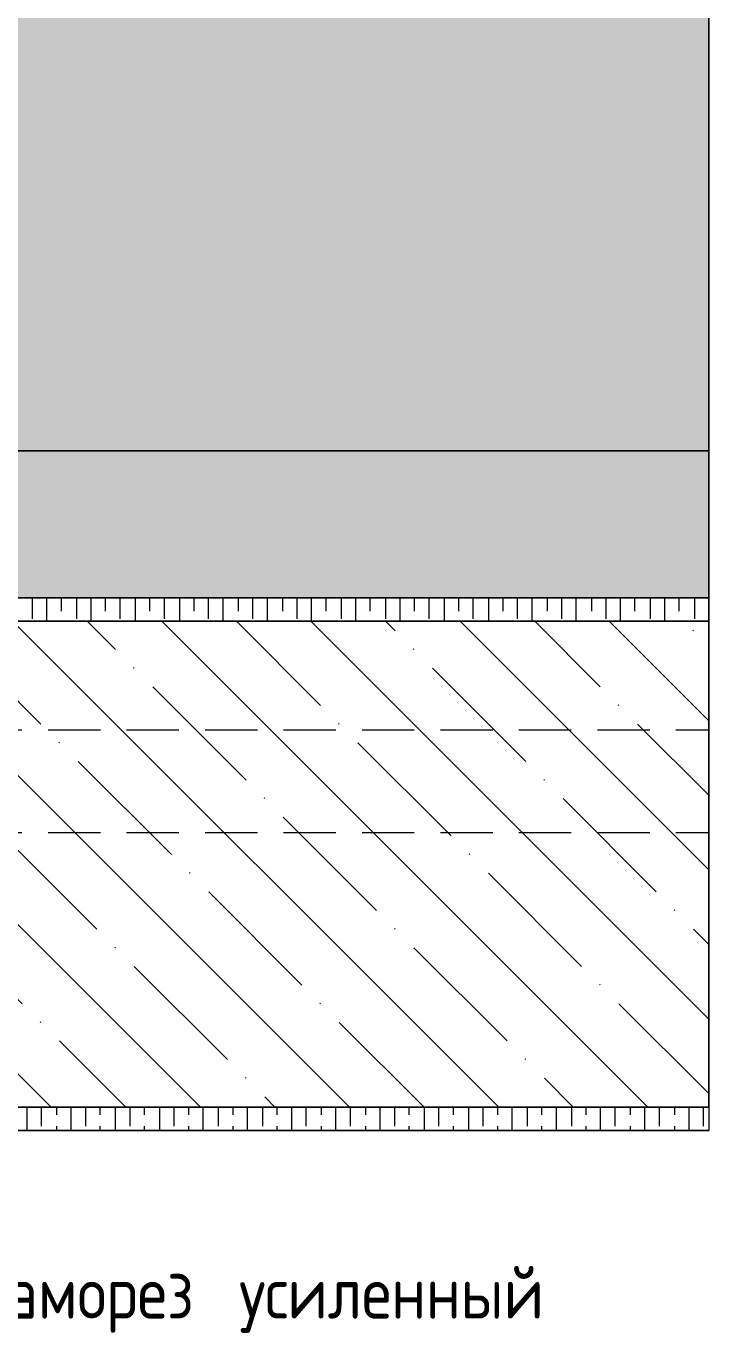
# Model space of a CAD drawing. Header units: millimetres. Extents: x 2518 to 53621, y 2061 to 18648.
# Drawn here: x 51172 to 52477, y 14589 to 17088 of the extents above; entities that cross this region are included whole.
import ezdxf

# ---------------------------------------------------------------- set-up
doc = ezdxf.new("R2010")
doc.units = ezdxf.units.MM
doc.linetypes.add('ADSK_Штрих_ш2 п1', pattern=[150, 100, -50])
for name, color, linetype, lineweight in [('A-DETL', 7, 'Continuous', 9), ('A-DETL-5', 7, 'ADSK_Штрих_ш2 п1', 9), ('A-DETL-6', 7, 'Continuous', 5), ('A-DETL-GENF', 7, 'Continuous', 9), ('G-ANNO-TEXT', 7, 'Continuous', 9)]:
    doc.layers.add(name, color=color, linetype=linetype, lineweight=lineweight)
doc.layers.add('A-DETL-GENF-1', color=7, linetype='Continuous', lineweight=9, true_color=0xd2d2d2)
doc.layers.add('A-DETL-GENF-12', color=7, linetype='Continuous', lineweight=9, true_color=0xeeeeee)
doc.styles.add('GOST Common_10', font='GOST_Common.ttf', dxfattribs={"width": 0.9, "height": 100})

msp = doc.modelspace()

# ---------------------------------------------------------------- hatches: boundary and pattern name
at = {"layer": 'A-DETL-GENF'}
h = msp.add_hatch(dxfattribs=at)
h.set_pattern_fill('FP_11', color=256, style=0, pattern_type=2)
h.set_pattern_definition([(135, (24327.63, 0), (-142.5619, -142.5619), []), (135, (24470.2, 0), (-142.5619, -142.5619), [252.016, -50.403, 1.676, -48.727])])
h.paths.add_polyline_path([(49732.0575, 15020.7321), (52477.3741, 15020.7321), (52477.3741, 15949.9487), (49732.0575, 15949.9487), (49732.0575, 15742.5154), (50464.4241, 15742.5154), (50464.4241, 15545.6654), (49664.3241, 15545.6654), (49664.3241, 15020.7321)])
at = {"layer": 'A-DETL-GENF-1'}
h = msp.add_hatch(dxfattribs=at)
h.set_pattern_fill('FP_9', color=256, style=0, pattern_type=2)
h.set_pattern_definition([(0, (24327.629, 0), (60.96, 15.24), [5.029, -40.691, 5.029, -40.691, -243.84]), (0, (24327.629, 0), (60.96, 15.24), [-91.44, 5.029, -86.411, 5.029, -40.691, -106.68]), (0, (24327.629, 0), (60.96, 15.24), [-228.6, 5.029, -25.451, 5.029, -71.171]), (120, (24350.489, 7.62), (-43.678227, 45.1729086), [5.029, -40.691, 5.029, -40.691, -243.84]), (120, (24350.489, 7.62), (-43.678227, 45.1729086), [-91.44, 5.029, -86.411, 5.029, -40.691, -106.68]), (120, (24350.489, 7.62), (-43.678227, 45.1729086), [-228.6, 5.029, -25.451, 5.029, -71.171]), (240, (24358.109, 38.1), (-17.281773, -60.4129086), [5.029, -40.691, 5.029, -40.691, -243.84]), (240, (24358.109, 38.1), (-17.281773, -60.4129086), [-91.44, 5.029, -86.411, 5.029, -40.691, -106.68]), (240, (24358.109, 38.1), (-17.281773, -60.4129086), [-228.6, 5.029, -25.451, 5.029, -71.171])])
h.paths.add_polyline_path([(52477.3741, 16275.9154), (52477.3741, 17416.7987), (46762.3741, 17416.7987), (46762.3741, 16275.9154), (49732.0575, 16275.9154)])
at = {"layer": 'A-DETL-GENF-12'}
h = msp.add_hatch(color=256, dxfattribs=at)
h.paths.add_polyline_path([(49732.0575, 15545.6654), (50464.4241, 15545.6654), (50464.4241, 15742.5154), (49732.0575, 15742.5154), (49732.0575, 15994.3987), (52477.3741, 15994.3987), (52477.3741, 16275.9154), (46762.3741, 16275.9154), (46762.3741, 15994.3987), (48770.0325, 15994.3987), (48770.0325, 15545.6654), (49664.3241, 15545.6654)])
h.paths.add_polyline_path([(49014.5075, 15628.2154), (49012.3908, 15628.2154), (49012.3908, 15630.3321)])

# ---------------------------------------------------------------- linework, layer by layer
at = {"layer": 'A-DETL'}
for p, q in [((52477.3741, 16275.9154), (52477.3741, 17416.7987)), ((46762.3741, 16275.9154), (52477.3741, 16275.9154)), ((52477.3741, 15994.3987), (52477.3741, 16275.9154)), ((49732.0575, 15994.3987), (52477.3741, 15994.3987)), ((52477.3741, 15949.9487), (49732.0575, 15949.9487)), ((52477.3741, 15020.7321), (52477.3741, 15949.9487)), ((49664.3241, 15020.7321), (52477.3741, 15020.7321))]:
    msp.add_line(p, q, dxfattribs=at)
at = {"layer": 'A-DETL-5'}
for p, q in [((50464.4241, 15742.5154), (52477.3741, 15742.5154)), ((50464.4241, 15545.6654), (52477.3741, 15545.6654))]:
    msp.add_line(p, q, dxfattribs=at)
at = {"layer": 'A-DETL-6'}
for p, q in [((52477.3741, 17681.3821), (52477.3741, 15020.7321)), ((52477.3741, 16993.4654), (52477.3741, 17668.6821)), ((52477.3741, 16978.6487), (52477.3741, 16993.4654)), ((52477.3741, 16993.4654), (52477.3741, 16978.6487)), ((52477.3741, 16963.8321), (52477.3741, 16978.6487)), ((52477.3741, 16978.6487), (52477.3741, 16963.8321)), ((52477.3741, 16290.7321), (52477.3741, 16963.8321)), ((52477.3741, 16290.7321), (52477.3741, 16275.9154)), ((52477.3741, 16290.7321), (52477.3741, 16275.9154)), ((52477.3741, 16275.9154), (46762.3741, 16275.9154)), ((52477.3741, 16275.9154), (46762.3741, 16275.9154)), ((52477.3741, 16275.9154), (46762.3741, 16275.9154)), ((46762.3741, 16275.9154), (52477.3741, 16275.9154)), ((51706.9075, 16275.9154), (51719.6075, 16275.9154)), ((52477.3741, 15994.3987), (52477.3741, 16275.9154)), ((52477.3741, 15994.3987), (49732.0575, 15994.3987)), ((49732.0575, 15994.3987), (52477.3741, 15994.3987)), ((51184.0908, 15994.3987), (51184.0908, 15954.1821)), ((51211.6075, 15994.3987), (51211.6075, 15949.9487)), ((51239.1241, 15994.3987), (51239.1241, 15968.9987)), ((51268.7575, 15994.3987), (51268.7575, 15954.1821)), ((51296.2741, 15994.3987), (51296.2741, 15949.9487)), ((51323.7908, 15994.3987), (51323.7908, 15968.9987)), ((51351.3075, 15994.3987), (51351.3075, 15954.1821)), ((51380.9408, 15994.3987), (51380.9408, 15949.9487)), ((51408.4575, 15994.3987), (51408.4575, 15968.9987)), ((51435.9741, 15994.3987), (51435.9741, 15954.1821)), ((51465.6075, 15994.3987), (51465.6075, 15949.9487)), ((51493.1241, 15994.3987), (51493.1241, 15968.9987)), ((51520.6408, 15994.3987), (51520.6408, 15954.1821)), ((51548.1575, 15994.3987), (51548.1575, 15949.9487)), ((51577.7908, 15994.3987), (51577.7908, 15968.9987)), ((51605.3075, 15994.3987), (51605.3075, 15954.1821)), ((51632.8241, 15994.3987), (51632.8241, 15949.9487)), ((51662.4575, 15994.3987), (51662.4575, 15968.9987)), ((51689.9741, 15994.3987), (51689.9741, 15954.1821)), ((51706.9075, 15994.3987), (51719.6075, 15994.3987)), ((51717.4908, 15994.3987), (51717.4908, 15949.9487)), ((51745.0075, 15994.3987), (51745.0075, 15968.9987)), ((51774.6408, 15994.3987), (51774.6408, 15954.1821)), ((51802.1575, 15994.3987), (51802.1575, 15949.9487)), ((51829.6741, 15994.3987), (51829.6741, 15968.9987)), ((51859.3075, 15994.3987), (51859.3075, 15954.1821)), ((51886.8241, 15994.3987), (51886.8241, 15949.9487)), ((51914.3408, 15994.3987), (51914.3408, 15968.9987)), ((51941.8575, 15994.3987), (51941.8575, 15954.1821)), ((51971.4908, 15994.3987), (51971.4908, 15949.9487)), ((51999.0075, 15994.3987), (51999.0075, 15968.9987)), ((52026.5241, 15994.3987), (52026.5241, 15954.1821)), ((52056.1575, 15994.3987), (52056.1575, 15949.9487)), ((52083.6741, 15994.3987), (52083.6741, 15968.9987)), ((52111.1908, 15994.3987), (52111.1908, 15954.1821)), ((52138.7075, 15994.3987), (52138.7075, 15949.9487)), ((52168.3408, 15994.3987), (52168.3408, 15968.9987)), ((52195.8575, 15994.3987), (52195.8575, 15954.1821)), ((52223.3741, 15994.3987), (52223.3741, 15949.9487)), ((52253.0075, 15994.3987), (52253.0075, 15968.9987)), ((52280.5241, 15994.3987), (52280.5241, 15954.1821)), ((52308.0408, 15994.3987), (52308.0408, 15949.9487)), ((52335.5575, 15994.3987), (52335.5575, 15968.9987)), ((52365.1908, 15994.3987), (52365.1908, 15954.1821)), ((52392.7075, 15994.3987), (52392.7075, 15949.9487)), ((52420.2241, 15994.3987), (52420.2241, 15968.9987)), ((52449.8575, 15994.3987), (52449.8575, 15954.1821)), ((52477.3741, 15949.9487), (52477.3741, 15994.3987)), ((52477.3741, 15994.3987), (52477.3741, 15949.9487)), ((49732.0575, 15949.9487), (52477.3741, 15949.9487)), ((49732.0575, 15949.9487), (52477.3741, 15949.9487)), ((52477.3741, 15949.9487), (52477.3741, 15020.7321)), ((52477.3741, 15545.6654), (52477.3741, 15742.5154)), ((52477.3741, 15020.7321), (49664.3241, 15020.7321)), ((49664.3241, 15020.7321), (52477.3741, 15020.7321)), ((51173.5075, 15020.7321), (51173.5075, 14976.2821)), ((51201.0241, 15020.7321), (51201.0241, 14984.7487)), ((51230.6575, 15020.7321), (51230.6575, 15005.9154)), ((51258.1741, 15020.7321), (51258.1741, 14976.2821)), ((51285.6908, 15020.7321), (51285.6908, 14984.7487)), ((51313.2075, 15020.7321), (51313.2075, 15005.9154)), ((51342.8408, 15020.7321), (51342.8408, 14976.2821)), ((51370.3575, 15020.7321), (51370.3575, 14984.7487)), ((51397.8741, 15020.7321), (51397.8741, 15005.9154)), ((51427.5075, 15020.7321), (51427.5075, 14976.2821)), ((51455.0241, 15020.7321), (51455.0241, 14984.7487)), ((51482.5408, 15020.7321), (51482.5408, 15005.9154)), ((51510.0575, 15020.7321), (51510.0575, 14976.2821)), ((51539.6908, 15020.7321), (51539.6908, 14984.7487)), ((51567.2075, 15020.7321), (51567.2075, 15005.9154)), ((51594.7241, 15020.7321), (51594.7241, 14976.2821)), ((51624.3575, 15020.7321), (51624.3575, 14984.7487)), ((51651.8741, 15020.7321), (51651.8741, 15005.9154)), ((51679.3908, 15020.7321), (51679.3908, 14976.2821)), ((51706.9075, 15020.7321), (51706.9075, 14984.7487)), ((51736.5408, 15020.7321), (51736.5408, 15005.9154)), ((51764.0575, 15020.7321), (51764.0575, 14976.2821)), ((51791.5741, 15020.7321), (51791.5741, 14984.7487)), ((51821.2075, 15020.7321), (51821.2075, 15005.9154)), ((51848.7241, 15020.7321), (51848.7241, 14976.2821)), ((51876.2408, 15020.7321), (51876.2408, 14984.7487)), ((51903.7575, 15020.7321), (51903.7575, 15005.9154)), ((51933.3908, 15020.7321), (51933.3908, 14976.2821)), ((51960.9075, 15020.7321), (51960.9075, 14984.7487)), ((51988.4241, 15020.7321), (51988.4241, 15005.9154)), ((52018.0575, 15020.7321), (52018.0575, 14976.2821)), ((52045.5741, 15020.7321), (52045.5741, 14984.7487)), ((52073.0908, 15020.7321), (52073.0908, 15005.9154)), ((52100.6075, 15020.7321), (52100.6075, 14976.2821)), ((52130.2408, 15020.7321), (52130.2408, 14984.7487)), ((52157.7575, 15020.7321), (52157.7575, 15005.9154)), ((52185.2741, 15020.7321), (52185.2741, 14976.2821)), ((52214.9075, 15020.7321), (52214.9075, 14984.7487)), ((52242.4241, 15020.7321), (52242.4241, 15005.9154)), ((52269.9408, 15020.7321), (52269.9408, 14976.2821)), ((52297.4575, 15020.7321), (52297.4575, 14984.7487)), ((52327.0908, 15020.7321), (52327.0908, 15005.9154)), ((52354.6075, 15020.7321), (52354.6075, 14976.2821)), ((52382.1241, 15020.7321), (52382.1241, 14984.7487)), ((52411.7575, 15020.7321), (52411.7575, 15005.9154)), ((52439.2741, 15020.7321), (52439.2741, 14976.2821)), ((52466.7908, 15020.7321), (52466.7908, 14984.7487)), ((52477.3741, 15020.7321), (52477.3741, 14976.2821)), ((52477.3741, 14976.2821), (49664.3241, 14976.2821)), ((49664.3241, 14976.2821), (52477.3741, 14976.2821)), ((51230.6575, 14984.7487), (51230.6575, 14976.2821)), ((51313.2075, 14984.7487), (51313.2075, 14976.2821)), ((51397.8741, 14984.7487), (51397.8741, 14976.2821)), ((51482.5408, 14984.7487), (51482.5408, 14976.2821)), ((51567.2075, 14984.7487), (51567.2075, 14976.2821)), ((51651.8741, 14984.7487), (51651.8741, 14976.2821)), ((51736.5408, 14984.7487), (51736.5408, 14976.2821)), ((51821.2075, 14984.7487), (51821.2075, 14976.2821)), ((51903.7575, 14984.7487), (51903.7575, 14976.2821)), ((51988.4241, 14984.7487), (51988.4241, 14976.2821)), ((52073.0908, 14984.7487), (52073.0908, 14976.2821)), ((52157.7575, 14984.7487), (52157.7575, 14976.2821)), ((52242.4241, 14984.7487), (52242.4241, 14976.2821)), ((52327.0908, 14984.7487), (52327.0908, 14976.2821)), ((52411.7575, 14984.7487), (52411.7575, 14976.2821))]:
    msp.add_line(p, q, dxfattribs=at)

# ---------------------------------------------------------------- texts
at = {"layer": 'G-ANNO-TEXT', "char_height": 100, "attachment_point": 1, "style": 'GOST Common_10'}
for s, insert, width in [('Саморез', (51076.7711, 14716.5186), 569.999813), ('\\fGOST Common|b0|i0|c204|p34|;\\W.9; ', (51547.068, 14716.5186), 39.683531), ('усиленный', (51579.8102, 14716.5186), 707.088375)]:
    msp.add_mtext(s, dxfattribs=dict(at, insert=insert, width=width))

doc.saveas('drawing.dxf')
